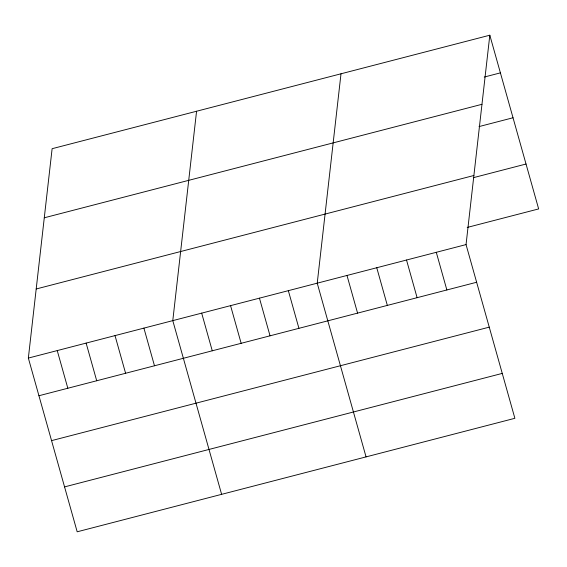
<?xml version="1.0" encoding="UTF-8"?>
<svg xmlns="http://www.w3.org/2000/svg" width="567" height="567" viewBox="0 0 567 567"><rect width="100%" height="100%" fill="white"/><g stroke="black" fill="none" stroke-linecap="round" stroke-linejoin="round"><path stroke-width="0.85" d="M489.817 35.204L466.046 244.59L514.879 418.304L77.183 531.796L28.35 358.075L52.121 148.696L489.817 35.204L538.65 208.925L467.215 227.445M196.565 111.245L172.786 320.624L221.619 494.339M341.001 73.795L317.229 283.174L366.055 456.889M484.246 77.055L500.406 72.867M44.283 217.792L481.971 104.3M479.009 126.59L513.029 117.766M36.196 288.979L473.892 175.494M473.303 177.698L526.027 164.026M28.35 358.075L466.046 244.59M38.939 395.738L476.634 282.253M51.554 440.637L489.25 327.145M64.56 486.897L502.256 373.405M436.285 252.308L446.867 289.971M406.518 260.019L417.106 297.682M376.757 267.737L387.339 305.4M346.99 275.456L357.579 313.119M288.341 290.665L298.929 328.328M259.452 298.157L270.041 335.82M230.563 305.648L241.152 343.304M201.675 313.133L212.264 350.796M143.905 328.116L154.486 365.779M115.016 335.607L125.598 373.27M86.127 343.099L96.709 380.762M57.239 350.59L67.827 388.246"/></g></svg>
